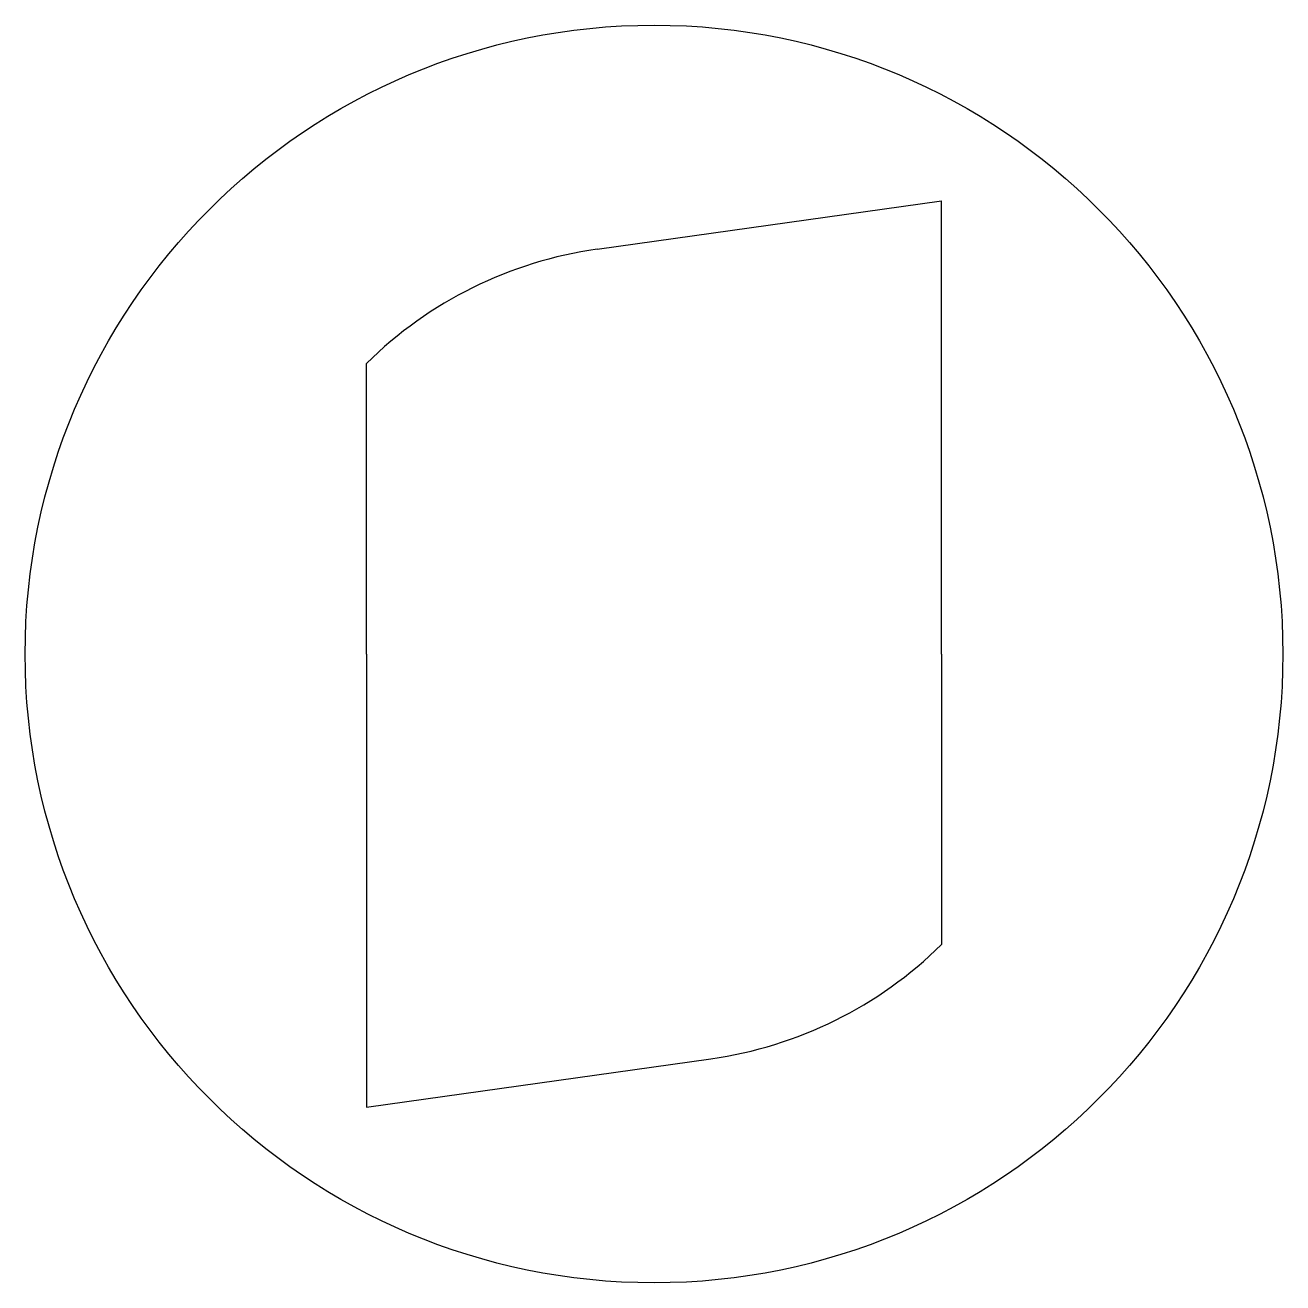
# Model space of a CAD drawing. Header units: millimetres. Extents: x -3.5 to 3.5, y -3.5 to 3.5.
import ezdxf

# ---------------------------------------------------------------- set-up
doc = ezdxf.new("R2010")
doc.units = ezdxf.units.MM
doc.layers.get('0').update_dxf_attribs({"linetype": 'CONTINUOUS'})

msp = doc.modelspace()

# ---------------------------------------------------------------- linework, layer by layer
for p, q in [((-0.3166, 2.2529), (1.6, 2.5222)), ((1.6, 0), (1.6, 2.5222)), ((-1.6, 0), (-1.6, 1.6173)), ((-1.6, 0), (-1.6, -2.5222)), ((1.6, 0), (1.6, -1.6173)), ((-1.6, -2.5222), (0.3166, -2.2529))]:
    msp.add_line(p, q)
msp.add_circle((0, 0), 3.5)
for start, end in [(98, 134.6921), (278, 314.6921)]:
    msp.add_arc((0, 0), 2.275, start, end)

doc.saveas('drawing.dxf')
